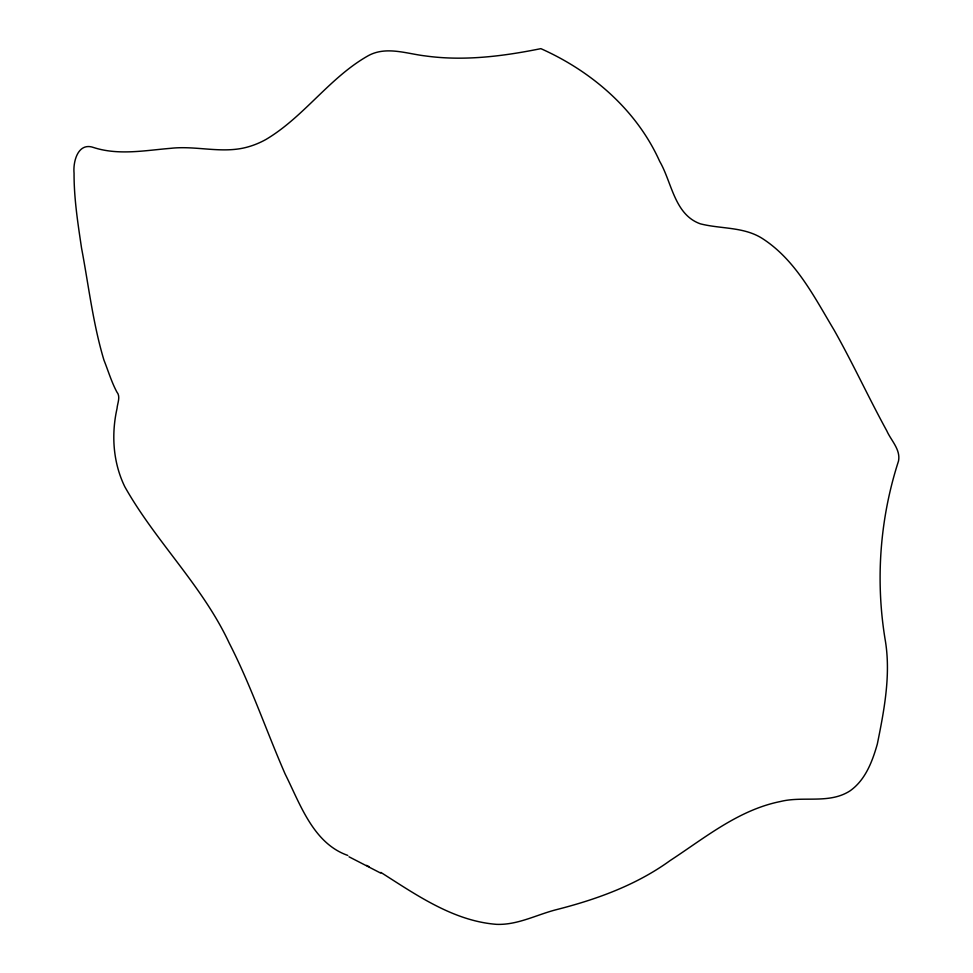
<?xml version="1.0" encoding="UTF-8"?>
<svg xmlns="http://www.w3.org/2000/svg" width="973" height="973" viewBox="0 0 973 973"><rect width="100%" height="100%" fill="white"/><g stroke="black" fill="none" stroke-linecap="round" stroke-linejoin="round"><path stroke-width="1.46" d="M347.775 855.413C313.148 843.311 300.207 804.051 285.162 774.07C266.164 730.528 250.9 685.345 229.19 643.019C202.445 585.673 155.534 541.389 124.799 486.719C113.014 462.54 111.19 434.554 117.028 408.526C117.405 403.199 120.847 396.656 116.821 391.937C111.433 381.83 108.198 370.749 103.953 360.144C92.994 323.717 88.628 285.417 81.537 248.03C77.864 223.243 73.948 198.334 74.057 173.206C72.939 161.469 78.059 141.863 93.724 147.555C118.803 155.607 145.184 150.401 170.737 148.322C196.668 145.366 223.06 154.306 248.577 146.741A42.362 20.725 -27.4 0 0 265.799 139.553C304.208 116.833 329.567 77.341 368.597 55.51C386.451 45.974 406.738 53.758 425.323 55.923C463.866 61.287 502.98 56.3 540.866 48.65C591.73 71.284 636.634 109.985 659.694 161.372C671.905 182.365 674.362 214.571 700.341 223.826C720.738 229.044 743.238 226.636 761.835 238.166C795.573 259.584 814.231 296.947 834.177 330.2C852.786 363.172 868.597 397.616 886.78 430.808C891.037 440.501 900.779 449.575 898.517 461.02C880.006 518.171 875.347 579.47 885.016 638.799C891.207 673.644 884.299 709.731 877.318 744.077C872.355 761.506 865.386 780.103 849.94 790.927C829.093 804.294 803.418 795.805 780.577 801.484C738.677 809.828 705.011 837.777 670.142 860.558C636.415 885.016 596.972 899.295 556.933 909.524C536.841 914.559 517.77 925.165 496.546 924.35C453.369 921.017 416.322 894.905 380.844 872.404M348.991 856.787L380.711 873.109M366.566 865.386L369.156 866.712"/></g></svg>
